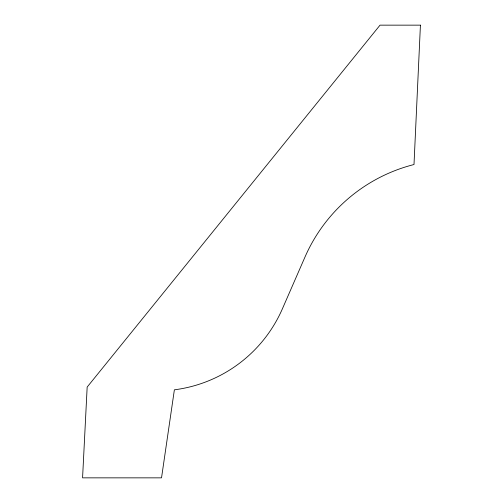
<?xml version="1.0" encoding="UTF-8"?>
<svg xmlns="http://www.w3.org/2000/svg" width="503" height="503" viewBox="0 0 503 503"><rect width="100%" height="100%" fill="white"/><g stroke="black" fill="none" stroke-linecap="round" stroke-linejoin="round"><path stroke-width="0.75" d="M420.426 25.15L414 164.531A162.5 162.5 0 0 0 304.963 257.077L282.403 308.792A136.866 136.866 0 0 1 174.378 389.819L161.526 477.85L82.574 477.85L87.164 387.071L380.035 25.15L420.426 25.15"/></g></svg>
